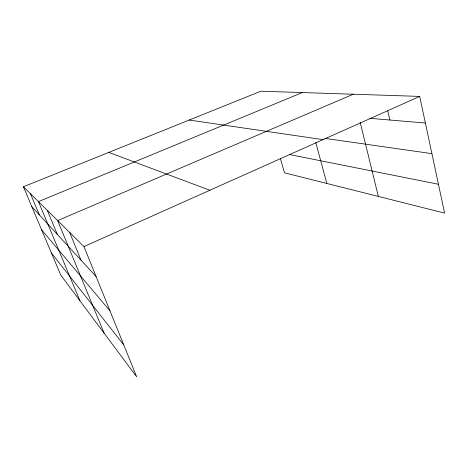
<?xml version="1.0" encoding="UTF-8"?>
<svg xmlns="http://www.w3.org/2000/svg" width="468" height="468" viewBox="0 0 468 468"><rect width="100%" height="100%" fill="white"/><g stroke="black" fill="none" stroke-linecap="round" stroke-linejoin="round"><path stroke-width="0.7" d="M419.697 96.402L260.898 91.201L23.4 186.767L83.959 246.56L419.697 96.402L444.6 213.092L284.503 172.809L280.367 158.506M353.287 94.226L57.652 220.586L104.136 333.198M302.328 92.559L38.44 201.614L79.94 300.766M369.749 118.322L425.377 123.025M324.897 138.37L431.917 153.65M189.236 120.036L323.025 139.639M289.259 154.499L438.446 184.257M108.792 152.404L209.851 190.254M31.836 206.71L96.098 276.553M41.599 229.788L109.974 310.851M51.422 253.012L123.757 344.91M23.4 186.767L60.735 275.02L136.662 376.798L83.959 246.56M30.432 193.705L39.335 214.859M47.35 210.413L57.336 234.421M69.691 232.473L81.022 260.167M315.783 142.483L326.828 183.462M360.185 122.341L378.349 196.42M387.744 110.817L389.867 120.019"/></g></svg>
